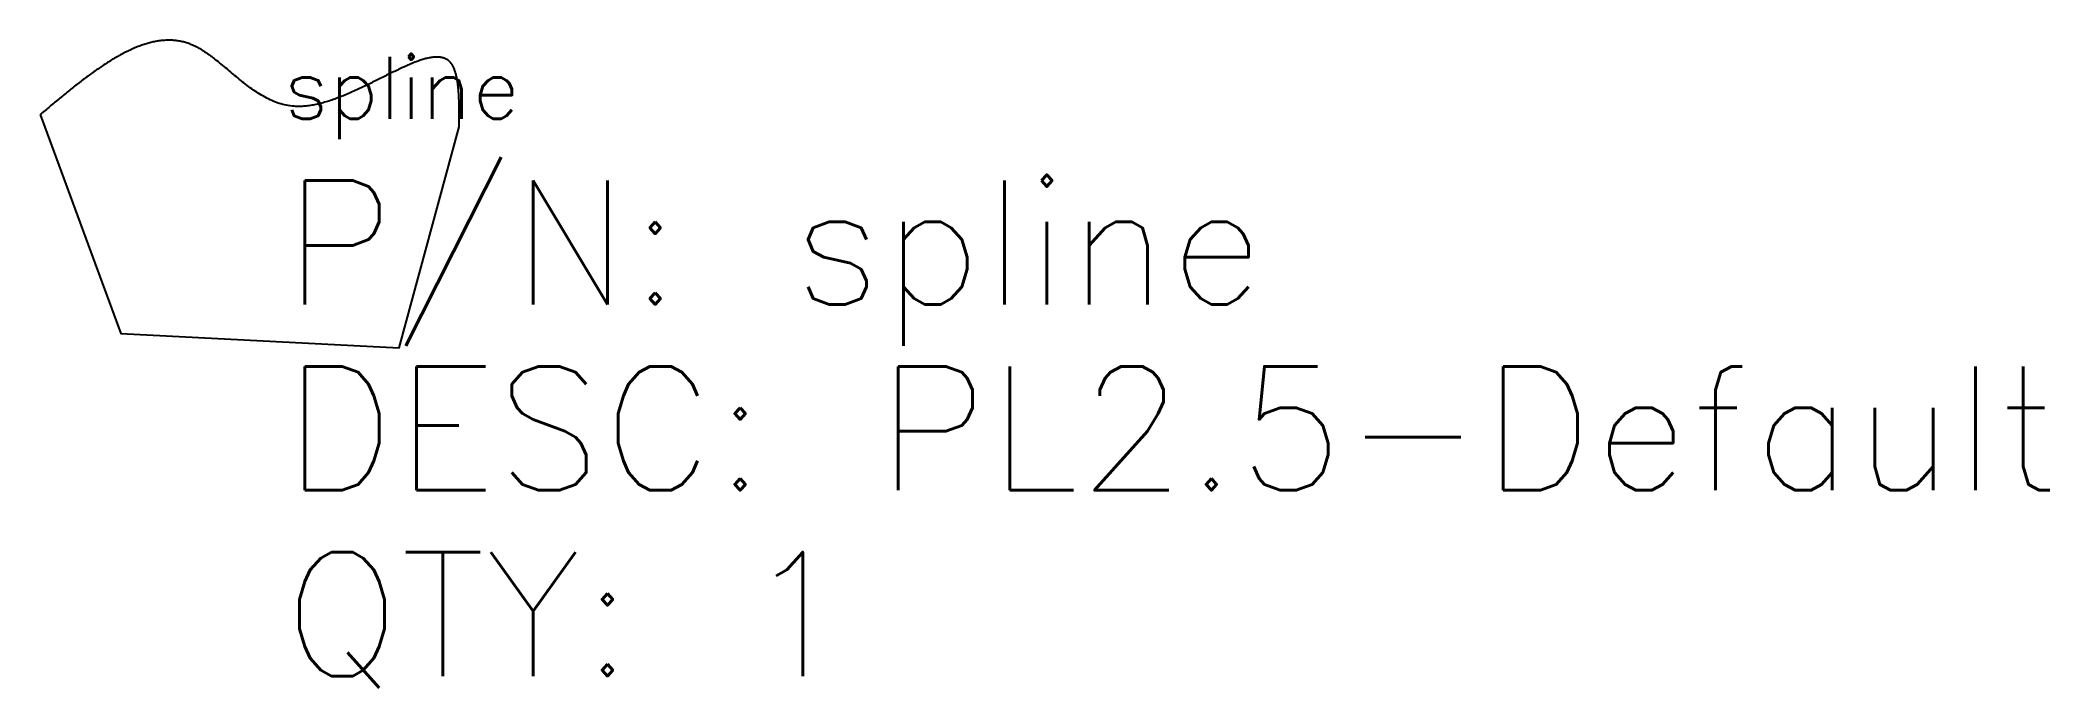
# Model space of a CAD drawing. Header units: millimetres. Extents: x -39 to 448, y -118 to 39.
import ezdxf

# ---------------------------------------------------------------- set-up
doc = ezdxf.new("R2010")
doc.units = ezdxf.units.MM
doc.layers.add('Detail Name', color=30, linetype='Continuous')
doc.layers.add('IV_OUTER_PROFILE', color=2, linetype='Continuous')
doc.styles.get("Standard").update_dxf_attribs({"font": 'txt.SHX'})

msp = doc.modelspace()

# ---------------------------------------------------------------- linework, layer by layer
at = {"layer": 'IV_OUTER_PROFILE'}
msp.add_lwpolyline([(-39, 21), (-19.5, -32), (48, -35.5), (62.5, 18, 0.000804), (62.52, 20.39, 0.00456), (62.51, 22.78, 0.002992), (62.49, 23.92, 0.004323), (62.45, 25.06, 0.004816), (62.39, 26.13, 0.006733), (62.31, 27.2, 0.007289), (62.21, 28.18, 0.010257), (62.07, 29.16, 0.010913), (61.92, 30.03, 0.015745), (61.71, 30.89, 0.016583), (61.48, 31.63, 0.024532), (61.19, 32.35, 0.025828), (60.88, 32.95, 0.037531), (60.5, 33.5, 0.049098), (59.97, 34.03, 0.052527), (59.35, 34.45, 0.049848), (58.64, 34.73, 0.038785), (57.9, 34.89, 0.018446), (57.48, 34.93, 0.015252), (57.07, 34.93, 0.014849), (56.62, 34.92, 0.01209), (56.18, 34.88, 0.022953), (55.2, 34.72, 0.015085), (54.23, 34.48, 0.014115), (53.14, 34.15, 0.009378), (52.06, 33.77, 0.008582), (50.88, 33.3, 0.005651), (49.72, 32.8, 0.004951), (48.46, 32.23, 0.003002), (47.22, 31.63, 0.002361), (45.9, 30.99, 0.000925), (44.59, 30.34, 0.000319), (43.23, 29.66, -0.000884), (41.87, 28.98, -0.001478), (40.48, 28.3, -0.002639), (39.08, 27.62, -0.003239), (37.68, 26.96, -0.004515), (36.26, 26.32, -0.005139), (34.84, 25.72, -0.006687), (33.42, 25.15, -0.007356), (32.01, 24.64, -0.009344), (30.59, 24.17, -0.010083), (29.21, 23.77, -0.012687), (27.81, 23.44, -0.01353), (26.46, 23.19, -0.016849), (25.11, 23.03, -0.017838), (23.8, 22.96, -0.021669), (22.5, 23, -0.031977), (20.66, 23.25, -0.028526), (18.87, 23.72, -0.025831), (17.14, 24.38, -0.020238), (15.48, 25.2, -0.017803), (13.85, 26.16, -0.012547), (12.27, 27.22, -0.01036), (10.73, 28.37, -0.005907), (9.22, 29.57, -0.003841), (7.73, 30.8, 0.000323), (6.26, 32.04, 0.002389), (4.81, 33.24, 0.007126), (3.35, 34.41, 0.004428), (2.63, 34.96, 0.005883), (1.9, 35.49, 0.006471), (1.18, 35.99, 0.008184), (0.44, 36.47, 0.00881), (-0.28, 36.91, 0.010804), (-1.02, 37.31, 0.011477), (-1.75, 37.68, 0.013688), (-2.5, 38, 0.019274), (-3.53, 38.37, 0.019575), (-4.58, 38.65, 0.019138), (-5.63, 38.85, 0.018459), (-6.7, 38.97, 0.018004), (-7.77, 39.01, 0.016611), (-8.85, 38.98, 0.016168), (-9.95, 38.88, 0.014427), (-11.04, 38.7, 0.014015), (-12.16, 38.46, 0.01223), (-13.26, 38.16, 0.011856), (-14.39, 37.79, 0.010209), (-15.51, 37.37, 0.009871), (-16.65, 36.89, 0.008438), (-17.78, 36.37, 0.00813), (-18.94, 35.78, 0.006921), (-20.08, 35.16, 0.006639), (-21.25, 34.48, 0.005632), (-22.4, 33.78, 0.005371), (-23.58, 33.02, 0.004534), (-24.74, 32.24, 0.008293), (-27.12, 30.55, 0.005706), (-29.46, 28.79, 0.004841), (-31.85, 26.9, 0.002886), (-34.22, 24.98, 0.00207), (-36.61, 23, 0.0004)], format="xyb", close=True, dxfattribs=at)

# ---------------------------------------------------------------- texts
for s, p in [('P/N: spline', (20, -25)), ('DESC: PL2.5-Default', (20, -70)), ('QTY: 1', (20, -115))]:
    msp.add_text(s, height=30).set_placement(p)
at = {"layer": 'Detail Name'}
msp.add_text('spline', height=15, dxfattribs=at).set_placement((20, 20))

doc.saveas('drawing.dxf')
